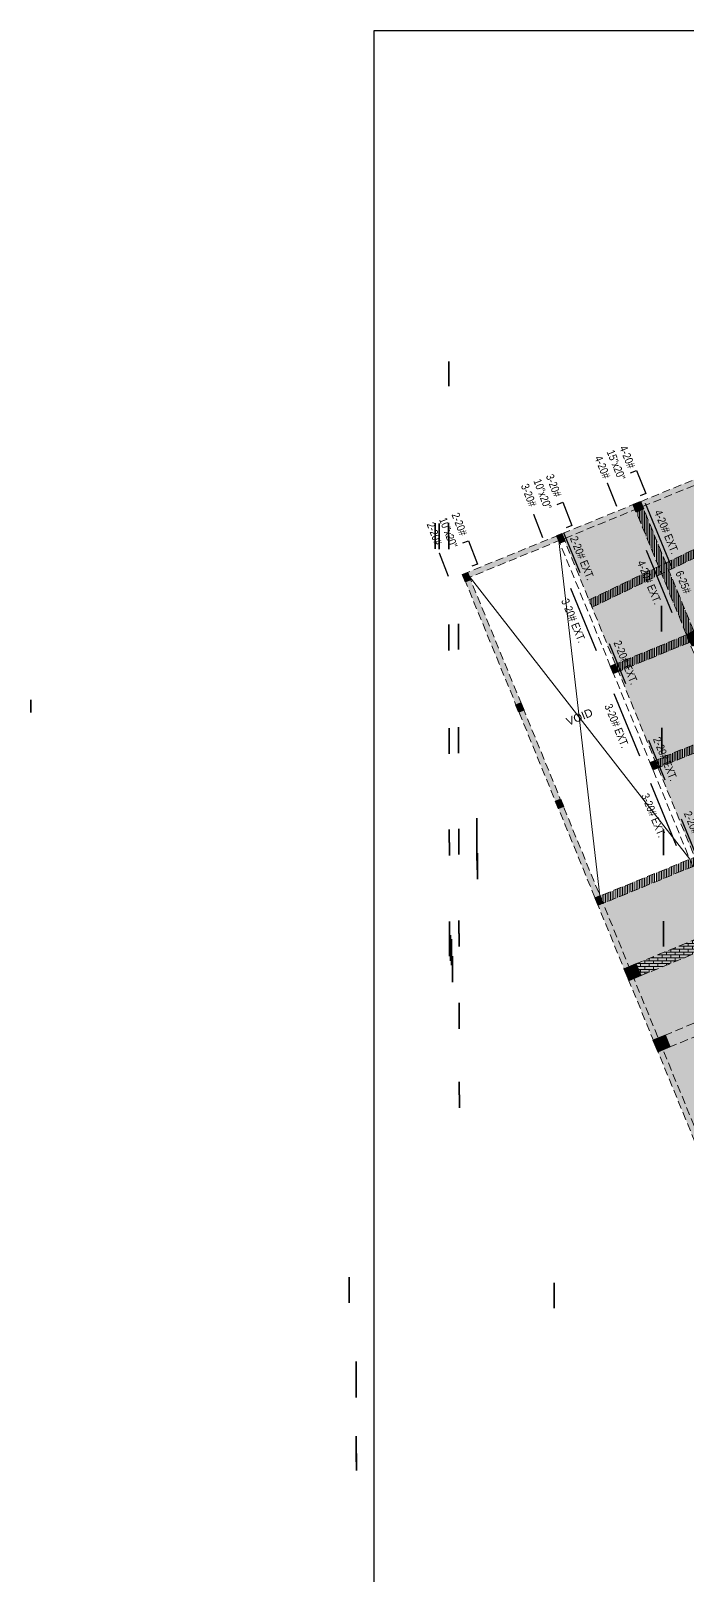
# Model space of a CAD drawing. Header units: inches. Extents: x -13956017 to 293115509, y -946740 to -305538.
# Drawn here: x 1182037 to 1183266, y -915735 to -912840 of the extents above; entities that cross this region are included whole.
import ezdxf

# ---------------------------------------------------------------- set-up
doc = ezdxf.new("R2010")
doc.units = ezdxf.units.IN
doc.header["$LTSCALE"] = 6
doc.linetypes.add('CONTINOUS', pattern=[2000000.0, 1000000.0, 1000000.0])
doc.linetypes.add('DASHED2', pattern=[0.375, 0.25, -0.125])
for name, color, linetype in [('A-CUTOUT', 3, 'CONTINOUS'), ('CELLING', 251, 'Continuous'), ('COLL SIZE', 160, 'Continuous'), ('door', 5, 'Continuous'), ('E-WIRING', 251, 'Continuous'), ('FITTING', 24, 'Continuous')]:
    doc.layers.add(name, color=color, linetype=linetype)
for name, color, linetype, lineweight in [('col hatch', 13, 'Continuous', 30), ('column', 240, 'Continuous', 25), ('Hatch', 251, 'Continuous', 0), ('REINF', 5, 'Continuous', 30), ('TEX', 250, 'Continuous', 30), ('v.b', 200, 'Continuous', 5), ('W', 250, 'Continuous', 5), ('wall', 7, 'Continuous', 30), ('wall new', 3, 'Continuous', 25)]:
    doc.layers.add(name, color=color, linetype=linetype, lineweight=lineweight)
doc.styles.add('ARI', font='arial.ttf')
doc.styles.add('IQ', font='ARIALN.TTF')
pattern_1 = [(90, (53435.826, -12869.1655), (-3.175, 0), [])]
pattern_2 = [(0, (-27.8192783, 2.9401021), (0, 0.001397), [0.001016, -0.000381]), (90, (-27.8192783, 2.9401021), (-0.001397, 0), [0.001016, -0.000381])]

# ---------------------------------------------------------------- blocks, each defined once
blk = doc.blocks.new('sdfdsf')
at = {"lineweight": -3}
blk.add_hatch(color=7, dxfattribs=at).paths.add_polyline_path([(23236.7, 14983.3), (23242.1, 14983.3), (23242.1, 15029.5), (23236.7, 15029.5)])
at = {"layer": 'Hatch'}
h = blk.add_hatch(dxfattribs=at)
h.set_pattern_fill('ANGLE', color=5, scale=0.0002)
h.set_pattern_definition(pattern_2)
h.paths.add_polyline_path([(23236.4, 15029.5), (23242.4, 15029.5), (23242.4, 15030.4), (23236.4, 15030.4)])
h = blk.add_hatch(dxfattribs=at)
h.set_pattern_fill('ANGLE', color=5, scale=0.0002)
h.set_pattern_definition(pattern_2)
h.paths.add_polyline_path([(23236.4, 14983.3), (23242.4, 14983.3), (23242.4, 14982.4), (23236.4, 14982.4)])
for p, q in [((23242.4, 15030.4), (23236.4, 14982.4)), ((23242.4, 14982.4), (23236.4, 15030.4))]:
    blk.add_line(p, q)
at = {"layer": 'CELLING', "color": 5}
for points in [[(23236.4, 14982.4), (23242.4, 14982.4), (23242.4, 15030.4), (23236.4, 15030.4)], [(23242.4, 15029.5), (23236.4, 15029.5), (23236.4, 15030.4), (23242.4, 15030.4)], [(23236.4, 15029.5), (23242.4, 15029.5), (23242.4, 15030.4), (23236.4, 15030.4)], [(23236.7, 14983.3), (23242.1, 14983.3), (23242.1, 15029.5), (23236.7, 15029.5)], [(23236.4, 14983.3), (23242.4, 14983.3), (23242.4, 14982.4), (23236.4, 14982.4)], [(23236.4, 14983.3), (23242.4, 14983.3), (23242.4, 14982.4), (23236.4, 14982.4)]]:
    blk.add_lwpolyline(points, close=True, dxfattribs=at)

msp = doc.modelspace()

# ---------------------------------------------------------------- hatches: boundary and pattern name
at = {"layer": 'A-CUTOUT', "lineweight": 0, "ltscale": 0.3}
h = msp.add_hatch(dxfattribs=at)
h.set_pattern_fill('AR-BRSTD', color=256, scale=0.08)
h.set_pattern_definition([(0, (53435.826, -12869.1655), (0, 5.419344), []), (90, (53435.826, -12869.1655), (-8.128, 5.419344), [5.419344, -5.419344])])
h.paths.add_polyline_path([(1183198.8, -914577.2), (1183468.2, -914466.4), (1183477.4, -914488.6), (1183179.7, -914611), (1183170.5, -914588.9)])
at = {"layer": 'col hatch', "lineweight": 25, "ltscale": 100, "true_color": 0x52271e}
h = msp.add_hatch(color=19, dxfattribs=at)
h.dxf.hatch_style = 1
h.paths.add_polyline_path([(1183165.4, -913727.8), (1183179.3, -913722.1), (1183185, -913736), (1183171.1, -913741.7)])
at = {"layer": 'COLL SIZE', "lineweight": 25, "ltscale": 100}
h = msp.add_hatch(color=256, dxfattribs=at)
h.dxf.hatch_style = 1
h.paths.add_polyline_path([(1183028, -913800.2), (1183022.3, -913786.4), (1183031.6, -913782.6), (1183037.2, -913796.5)])
h = msp.add_hatch(color=256, dxfattribs=at)
h.dxf.hatch_style = 1
h.paths.add_polyline_path([(1182851.3, -913872.6), (1182845.6, -913858.7), (1182854.9, -913854.9), (1182860.6, -913868.8)])
h = msp.add_hatch(color=256, dxfattribs=at)
h.dxf.hatch_style = 1
h.paths.add_polyline_path([(1183128.3, -914044.4), (1183122.6, -914030.6), (1183131.8, -914026.8), (1183137.5, -914040.7)])
h = msp.add_hatch(color=256, dxfattribs=at)
h.dxf.hatch_style = 1
h.paths.add_polyline_path([(1182951.3, -914116.9), (1182945.6, -914103), (1182954.9, -914099.2), (1182960.5, -914113.1)])
h = msp.add_hatch(color=256, dxfattribs=at)
h.dxf.hatch_style = 1
h.paths.add_polyline_path([(1183202.9, -914225.2), (1183197.2, -914211.4), (1183206.5, -914207.6), (1183212.1, -914221.5)])
h = msp.add_hatch(color=256, dxfattribs=at)
h.dxf.hatch_style = 1
h.paths.add_polyline_path([(1183025.4, -914297.9), (1183019.7, -914284), (1183029, -914280.2), (1183034.6, -914294.1)])
h = msp.add_hatch(color=256, dxfattribs=at)
h.dxf.hatch_style = 1
h.paths.add_polyline_path([(1183099.5, -914478.9), (1183093.8, -914465), (1183103.1, -914461.2), (1183108.7, -914475.1)])
at = {"layer": 'column', "ltscale": 10}
h = msp.add_hatch(color=256, dxfattribs=at)
h.dxf.hatch_style = 1
h.paths.add_polyline_path([(1183265.1, -913972.2), (1183286.1, -913960.6), (1183297.7, -913981.6), (1183276.8, -913993.2)])
h = msp.add_hatch(color=256, dxfattribs=at)
h.dxf.hatch_style = 1
h.paths.add_polyline_path([(1183148.3, -914598.1), (1183170.5, -914588.9), (1183179.7, -914611), (1183157.6, -914620.2)])
h = msp.add_hatch(color=256, dxfattribs=at)
h.dxf.hatch_style = 1
h.paths.add_polyline_path([(1183202.9, -914731.7), (1183225.1, -914722.5), (1183234.3, -914744.6), (1183212.1, -914753.8)])
at = {"layer": 'door', "lineweight": 0, "ltscale": 0.3}
h = msp.add_hatch(dxfattribs=at)
h.set_pattern_fill('AR-HBONE', color=256, scale=0.08)
h.set_pattern_definition([(45, (44661.9175, -12869.1655), (0, 11.494727835), [24.384, -8.128]), (135, (44667.665, -12863.418), (1e-15, 11.494727835), [24.384, -8.128])])
h.paths.add_polyline_path([(1184911.6, -913785.5), (1184950.8, -913747.5), (1184967.8, -913764.4), (1184675.7, -914050.5), (1184326.9, -914243.8), (1184169.6, -914330.9), (1183936.8, -914455.8), (1183234.3, -914744.6), (1183225.2, -914722.5), (1183925.5, -914434.7), (1184109.5, -914335.9), (1184260.3, -914253.2), (1184401.7, -914174.9), (1184656.3, -914033.8), (1184687, -914005.5)])
at = {"layer": 'FITTING', "lineweight": 0, "ltscale": 0.3}
h = msp.add_hatch(dxfattribs=at)
h.set_pattern_fill('ANSI31', color=256, angle=45)
h.set_pattern_definition(pattern_1)
h.paths.add_polyline_path([(1183101.9, -913897.2), (1183668.7, -913624.4), (1183674.4, -913638.3), (1183088.2, -913920.4), (1183081.7, -913906.9)])
h = msp.add_hatch(dxfattribs=at)
h.set_pattern_fill('ANSI31', color=256, angle=45)
h.set_pattern_definition(pattern_1)
h.paths.add_polyline_path([(1183256.8, -913950.8), (1183171.1, -913741.7), (1183185, -913736), (1183278.7, -913964.7), (1183265.5, -913972)])
h = msp.add_hatch(dxfattribs=at)
h.set_pattern_fill('ANSI31', color=256, angle=45)
h.set_pattern_definition(pattern_1)
h.paths.add_polyline_path([(1183156.3, -914017), (1183132.2, -914026.9), (1183137.8, -914040.5), (1183270.8, -913986.1), (1183265.1, -913972.2), (1183157.6, -914016.4)])
h = msp.add_hatch(dxfattribs=at)
h.set_pattern_fill('ANSI31', color=256, angle=45)
h.set_pattern_definition([(90, (53510.512, -13049.707), (-3.175, 0), [])])
h.paths.add_polyline_path([(1183231, -914197.5), (1183206.9, -914207.4), (1183212.5, -914221.1), (1183345.5, -914166.7), (1183339.8, -914152.8), (1183232.3, -914196.9)])
h = msp.add_hatch(dxfattribs=at)
h.set_pattern_fill('ANSI31', color=256, angle=45)
h.set_pattern_definition(pattern_1)
h.paths.add_polyline_path([(1183115.7, -914456.6), (1183413.8, -914334.1), (1183419.5, -914347.9), (1183111, -914474.7), (1183108.9, -914475.6), (1183103.1, -914461.2)])
at = {"layer": 'wall', "lineweight": 5, "ltscale": 6}
h = msp.add_hatch(dxfattribs=at)
h.set_pattern_fill('AR-HBONE', color=252, scale=0.09)
h.set_pattern_definition([(45, (11759.273, -12731.987), (0, 12.931568814), [27.432, -9.144]), (135, (11765.739, -12725.521), (1e-15, 12.931568814), [27.432, -9.144])])
h.paths.add_polyline_path([(1184627.5, -913165.9), (1184652.5, -913140.7), (1184525.5, -913014.6), (1183887.6, -913275.2), (1183947, -913418.9), (1183035.3, -913791.8), (1183286.3, -914402.5), (1183108.7, -914475), (1183570.7, -915603.7), (1183728.6, -915518.6), (1183870.6, -915442.2), (1183265.5, -913972), (1183508.2, -913837.5), (1183904.3, -913618.1), (1184100.7, -913509.2), (1184164.2, -913474), (1184493.2, -913291.7), (1184514.2, -913280.1)])
at = {"layer": 'wall new', "lineweight": 9, "ltscale": 6}
h = msp.add_hatch(dxfattribs=at)
h.set_pattern_fill('AR-CONC', color=256, scale=0.06)
h.set_pattern_definition([(50, (63172.558, -12869.1655), (10.93108014, -0.95634513), [1.143, -12.573]), (355, (63172.558, -12869.165), (-2.114605285, 11.46341071), [0.9144, -10.05843505]), (100.4514447, (63173.469, -12869.245), (8.816474825, 10.507065115), [0.97140053, -10.68541468]), (46.1842, (63172.558, -12866.117), (16.26474245, -2.52253968), [1.7145, -18.8595]), (96.6355576, (63173.913, -12866.328), (14.24424804, 14.84556748), [1.45710139, -16.02813649]), (351.1841512, (63172.558, -12866.117), (14.24424804, 14.84556748), [1.37159802, -15.08758392]), (21, (63174.082, -12866.8795), (9.096863476, -6.13591189), [1.143, -12.573]), (326, (63174.082, -12866.88), (3.7081217, 11.05127797), [0.9144, -10.0584]), (71.451445, (63174.84, -12867.391), (12.80498516, 4.91536613), [0.97140053, -10.68539626]), (37.5, (63172.5577, -12869.1655), (0.185316195, 5.073302332), [0, -9.93648, 0, -10.2108, 0, -10.0965]), (7.5, (63172.5577, -12869.1655), (4.00917975, 6.01083449), [0, -5.82168, 0, -9.70788, 0, -3.8481]), (327.5, (63169.159, -12869.1655), (8.13543571, -0.34372464), [0, -3.81, 0, -11.8872, 0, -15.7734]), (317.5, (63167.635, -12869.1655), (8.887750883, 1.525589462), [0, -4.953, 0, -7.89432, 0, -11.2014])])
h.paths.add_polyline_path([(1184368.2, -915533.4), (1184499.3, -915551.8), (1184608, -915545.5), (1184722.6, -915538.9), (1184796.1, -915534.6), (1184933.4, -915534.6), (1185657.8, -914124.9), (1184527.2, -913002.2), (1183874.6, -913269.7), (1183933.8, -913413.2), (1182845.6, -913858.7), (1183570.9, -915630.7), (1183888.1, -915567.7), (1184187.7, -915508.1)])
h.paths.add_polyline_path([(1184369.5, -915523.5), (1184499.7, -915541.7), (1184607.4, -915535.5), (1184722.1, -915528.9), (1184795.8, -915524.6), (1184927.3, -915524.6), (1185645.6, -914126.8), (1184524.9, -913014), (1183887.6, -913275.2), (1183946.9, -913418.7), (1182858.7, -913864.1), (1183578, -915621.5), (1183885.7, -915557.5), (1184185.7, -915497.8)], flags=16)

# ---------------------------------------------------------------- linework, layer by layer
at = {"layer": 'col hatch', "color": 19, "lineweight": 25, "ltscale": 100, "true_color": 0x52271e, "elevation": 956.3}
msp.add_lwpolyline([(1183165.4, -913727.8), (1183179.3, -913722.1), (1183185, -913736), (1183171.1, -913741.7), (1183165.4, -913727.8)], dxfattribs=at)
at = {"layer": 'COLL SIZE', "lineweight": 25, "ltscale": 100}
msp.add_line((1183031.6, -913782.6, 955.8), (1183022.3, -913786.4, 955.8), dxfattribs=at)
for points, elevation in [([(1183028, -913800.2), (1183022.3, -913786.4), (1183031.6, -913782.6), (1183037.2, -913796.5), (1183028, -913800.2)], 955.8), ([(1182851.3, -913872.6), (1182845.6, -913858.7), (1182854.9, -913854.9), (1182860.6, -913868.8), (1182851.3, -913872.6)], 956.3), ([(1183128.3, -914044.4), (1183122.6, -914030.6), (1183131.8, -914026.8), (1183137.5, -914040.7), (1183128.3, -914044.4)], -12105.8), ([(1182951.3, -914116.9), (1182945.6, -914103), (1182954.9, -914099.2), (1182960.5, -914113.1), (1182951.3, -914116.9)], -4171.1), ([(1183202.9, -914225.2), (1183197.2, -914211.4), (1183206.5, -914207.6), (1183212.1, -914221.5), (1183202.9, -914225.2)], -8140.5), ([(1183025.4, -914297.9), (1183019.7, -914284), (1183029, -914280.2), (1183034.6, -914294.1), (1183025.4, -914297.9)], -4170.8), ([(1183099.5, -914478.9), (1183093.8, -914465), (1183103.1, -914461.2), (1183108.7, -914475.1), (1183099.5, -914478.9)], -4170.6)]:
    msp.add_lwpolyline(points, dxfattribs=dict(at, elevation=elevation))
at = {"layer": 'column', "ltscale": 10}
for points, elevation in [([(1183265.1, -913972.2), (1183286.1, -913960.6), (1183297.7, -913981.6), (1183276.8, -913993.2), (1183265.1, -913972.2)], -4053.8), ([(1183148.3, -914598.1), (1183170.5, -914588.9), (1183179.7, -914611), (1183157.6, -914620.2), (1183148.3, -914598.1)], -4170.6), ([(1183202.9, -914731.7), (1183225.1, -914722.5), (1183234.3, -914744.6), (1183212.1, -914753.8), (1183202.9, -914731.7)], -84.6)]:
    msp.add_lwpolyline(points, dxfattribs=dict(at, elevation=elevation))
at = {"layer": 'REINF', "ltscale": 0.3}
for p, q in [((1183188.1, -913725.1, -9869.8), (1183236.2, -913842, -9869.8)), ((1183034.7, -913780.4, -10296.9), (1183065.3, -913855, -10296.9)), ((1183190, -913813.1, -6953.6), (1183238.1, -913929.9, -6953.6)), ((1183047.8, -913884.7, -6953.6), (1183095.9, -914001.6, -6953.6)), ((1183120.4, -913988.5, -16015.9), (1183151.1, -914063.1, -16015.9)), ((1183128.9, -914082, -10026.6), (1183177, -914198.9, -10026.6)), ((1183194.2, -914169.4, -18829.3), (1183224.9, -914244, -18829.3)), ((1183197.9, -914249.9, -12642), (1183245.9, -914366.8, -12642)), ((1183255, -914316.9, -18651.6), (1183285.7, -914391.5, -18651.6))]:
    msp.add_line(p, q, dxfattribs=at)
for points, elevation in [([(1183160.5, -913668.2), (1183171.3, -913663.8), (1183189, -913707.1), (1183178.2, -913711.5)], 2146.7), ([(1183116.4, -913687.3), (1183116.4, -913687.3), (1183134, -913730.6), (1183134, -913730.6)], 2146.7), ([(1183022.8, -913727.5), (1183033.6, -913723.3), (1183050.5, -913766.9), (1183039.6, -913771.1)], -0.5), ([(1182978.3, -913745.8), (1182978.3, -913745.8), (1182995.1, -913789.4), (1182995.1, -913789.4)], -0.5)]:
    msp.add_lwpolyline(points, dxfattribs=dict(at, elevation=elevation))
for points in [[(1182846.1, -913799.8), (1182857, -913795.6), (1182873.8, -913839.2), (1182862.9, -913843.4)], [(1182801.6, -913818.1), (1182801.6, -913818.1), (1182818.4, -913861.7), (1182818.4, -913861.7)]]:
    msp.add_lwpolyline(points, dxfattribs=at)
at = {"layer": 'TEX', "lineweight": 25, "ltscale": 0.3}
msp.add_lwpolyline([(1185900, -912839.6), (1182679.2, -912839.6), (1182679.2, -917646.8), (1185900, -917646.8)], close=True, dxfattribs=at)
at = {"layer": 'v.b', "linetype": 'DASHED2', "ltscale": 10}
for p, q in [((1183265.1, -913972.2, -4053.8), (1184514.2, -913280.1, -4053.8)), ((1182845.6, -913858.7, 956.3), (1183933.8, -913413.2, 642)), ((1182849.4, -913867.9, 956.3), (1183937.6, -913422.5, 642)), ((1183081.7, -913906.9, -1669.1), (1183668.7, -913624.4, -1179.7)), ((1183088.2, -913920.4, -1669.1), (1183674.4, -913638.3, -1180.3)), ((1183179.3, -913722.1, 956.3), (1183279.4, -913966.3, -4053.8)), ((1183165.4, -913727.8, 956.3), (1183265.5, -913972, -4053.8)), ((1183286.3, -914402.5, -8698.8), (1183031.6, -913782.6, 955.8)), ((1183277, -914406.3, -8698.8), (1183022.3, -913786.3, 955.8)), ((1183570.9, -915630.7, -4171.1), (1182845.6, -913858.7, 956.3)), ((1183578, -915621.5, -4099.8), (1182858.7, -913864.1, 956.3)), ((1183265.1, -913972.2, -4053.8), (1183132.2, -914026.9, -5327.1)), ((1183270.8, -913986.1, -4053.8), (1183137.9, -914040.7, -5327.1)), ((1183265.1, -913972.2, -4053.8), (1183410.4, -914325.7, -84.6)), ((1183339.4, -914152.9, -6867.2), (1183206.5, -914207.6, -8140.5)), ((1183345.1, -914166.8, -6867.2), (1183212.2, -914221.4, -8140.5)), ((1183549.9, -914294.3, 3884.5), (1183111, -914474.7, -3039.8)), ((1183413.8, -914334.1, -84.6), (1183105.3, -914460.8, -3039.8)), ((1183203, -914731.6, -84.6), (1183925.5, -914434.7, -84.6)), ((1183148.4, -914597.9, -2620.9), (1183468.2, -914466.4, -84.6)), ((1183212.1, -914753.8, -84.6), (1183934.6, -914456.9, -84.6)), ((1183157.6, -914620.1, -2620.9), (1183477.4, -914488.6, -84.6))]:
    msp.add_line(p, q, dxfattribs=at)
at = {"layer": 'W', "ltscale": 10}
for p, q in [((1183103.1, -914461.2, -4170.6), (1183026.1, -913795.6, 955.8)), ((1182857.7, -913861.8, 956.3), (1183271.3, -914392.4, -8140.2))]:
    msp.add_line(p, q, dxfattribs=at)

# ---------------------------------------------------------------- block references
at = {"layer": 'E-WIRING', "extrusion": (0.999998, 0.001762, 0.000244052), "xscale": -1, "rotation": 65.57975532435661}
msp.add_blockref('sdfdsf', (-892293.8, 14886.6, 1181208.5), dxfattribs=at)
at = {"layer": 'E-WIRING', "extrusion": (0.999998, 0.002087, -2.60382e-06), "xscale": -1}
for p, rotation in [((-901280.1, 23198.3, 1180884.7), 90.08150096860264), ((-901280.7, 23052.3, 1180892), 90.08150096860264), ((-901279.1, 22889, 1180909.9), 90.08150096860264), ((-901279.5, 22706.7, 1180909.9), 90.08150096860264), ((-901280.3, 23328.6, 1180909.9), 90.08150096860264), ((-901435.6, 23469.7, 1181308.4), 90.08150096860264), ((-901470.1, 23078.1, 1180909.9), 90.08150096860264), ((-901470.4, 23275.9, 1180909.9), 90.08150096860264), ((-901468.5, 22903, 1180927.7), 90.08150096860264), ((-901468.9, 22720.7, 1180927.7), 90.08150096860264), ((-889388, -24.5, 1180125.9), 22.15208221470884), ((-901664.1, 23077.8, 1180909.9), 90.08150096860264), ((-901664.4, 23275.7, 1180909.9), 90.08150096860264), ((-901662.5, 22902.8, 1180927.7), 90.08150096860264), ((-901662.9, 22720.5, 1180927.7), 90.08150096860264), ((-901664.7, 23469.4, 1181308.4), 90.08150096860264), ((-904627.8, 25212.6, 1180961.7), 96.73193540895514), ((-904643.6, 25346.8, 1180961.7), 96.73193540895514), ((-901854.5, 23077.5, 1180909.9), 90.08150096860264), ((-901854.8, 23275.4, 1180909.9), 90.08150096860264), ((-901852.9, 22902.5, 1180927.7), 90.08150096860264), ((-901853.3, 22720.2, 1180927.7), 90.08150096860264), ((-904659, 25477, 1180961.7), 96.73193540895514), ((-901855.1, 23470.5, 1181311.2), 90.08150096860264), ((-904676.5, 25625.5, 1180961.7), 96.73193540895514), ((-904693.7, 25808.7, 1180962.8), 96.73193540895514), ((-902025, 22902.2, 1180927.7), 90.08150096860264), ((-902025.4, 22719.9, 1180927.7), 90.08150096860264), ((-902026.6, 23469.6, 1181311.2), 90.08150096860264), ((-902026.7, 23077.3, 1180909.9), 90.08150096860264), ((-902027, 23275.1, 1180909.9), 90.08150096860264), ((-904838.1, 25187.8, 1180909.9), 96.73193540895514), ((-904847, 25322.7, 1180911.6), 96.73193540895514), ((-904854.8, 25453.9, 1180913.5), 96.73193540895514), ((-904886.6, 25785.9, 1180915.3), 96.73193540895514), ((-902179.4, 22902, 1180927.7), 90.08150096860264), ((-902179.8, 22719.7, 1180927.7), 90.08150096860264), ((-902327.4, 22901.8, 1180927.7), 90.08150096860264), ((-902327.8, 22719.5, 1180927.7), 90.08150096860264), ((-902693.3, 22895.7, 1180720.7), 90.08150096860264), ((-902704.3, 23039.2, 1181104.4), 90.08150096860264), ((-902851.4, 22883, 1180733), 90.08150096860264), ((-902870.5, 23092.5, 1180733), 90.08150096860264), ((-902991.4, 22882.9, 1180733.2), 90.08150096860264), ((-902999.5, 23092.4, 1180733.2), 90.08150096860264), ((-903007.7, 23380.4, 1180733.2), 90.08150096860264)]:
    msp.add_blockref('sdfdsf', p, dxfattribs=dict(at, rotation=rotation))

# ---------------------------------------------------------------- texts
at = {"layer": 'W', "style": 'IQ'}
for s, rotation, p in [('4-20#', 292.127, (1183092.6, -913640, 2146.7)), ('15"x20"', 292.127, (1183115.4, -913628.9, 2146.7)), ('4-20#', 292.127, (1183139.2, -913621, 2146.7)), ('4-20# EXT.', 292.361, (1183204.4, -913741.8, -8633.9)), ('2-20# EXT.', 292.361, (1183046.4, -913790.9, -9061)), ('4-20# EXT.', 292.361, (1183172.3, -913836.3, -3331.4)), ('6-25#', 292.127, (1183244.2, -913855.6)), ('3-20# EXT.', 292.361, (1183030.1, -913908, -3331.4)), ('2-20# EXT.', 292.361, (1183128.2, -913986.6, -14780)), ('3-20# EXT.', 292.361, (1183111.1, -914105.3, -6404.4)), ('2-20# EXT.', 292.361, (1183202.1, -914167.4, -17593.5)), ('3-20# EXT.', 292.361, (1183180.1, -914273.2, -9019.8)), ('2-20# EXT.', 292.361, (1183259.9, -914306.7, -17415.7))]:
    msp.add_text(s, height=15, rotation=rotation, dxfattribs=at).set_placement(p)
at = {"layer": 'W', "ltscale": 0.3, "char_height": 15, "width": 210.298, "attachment_point": 1, "rotation": 291.1113, "style": 'ARI'}
for s, insert in [('{\\fArial Narrow|b0|i0|c0|p34;3-20#\\P10"x20"\\P3-20#}', (1183015.4, -913668.9, -0.5)), ('{\\fArial Narrow|b0|i0|c0|p34;2-20#\\P10"x20"\\P2-20#}', (1182838.7, -913741.2))]:
    msp.add_mtext(s, dxfattribs=dict(at, insert=insert))
at = {"layer": 'wall', "lineweight": 25, "style": 'ARI'}
msp.add_text('VOID', height=15, rotation=22.3416, dxfattribs=at).set_placement((1183043.9, -914142.7, -7938.2))

doc.saveas('drawing.dxf')
